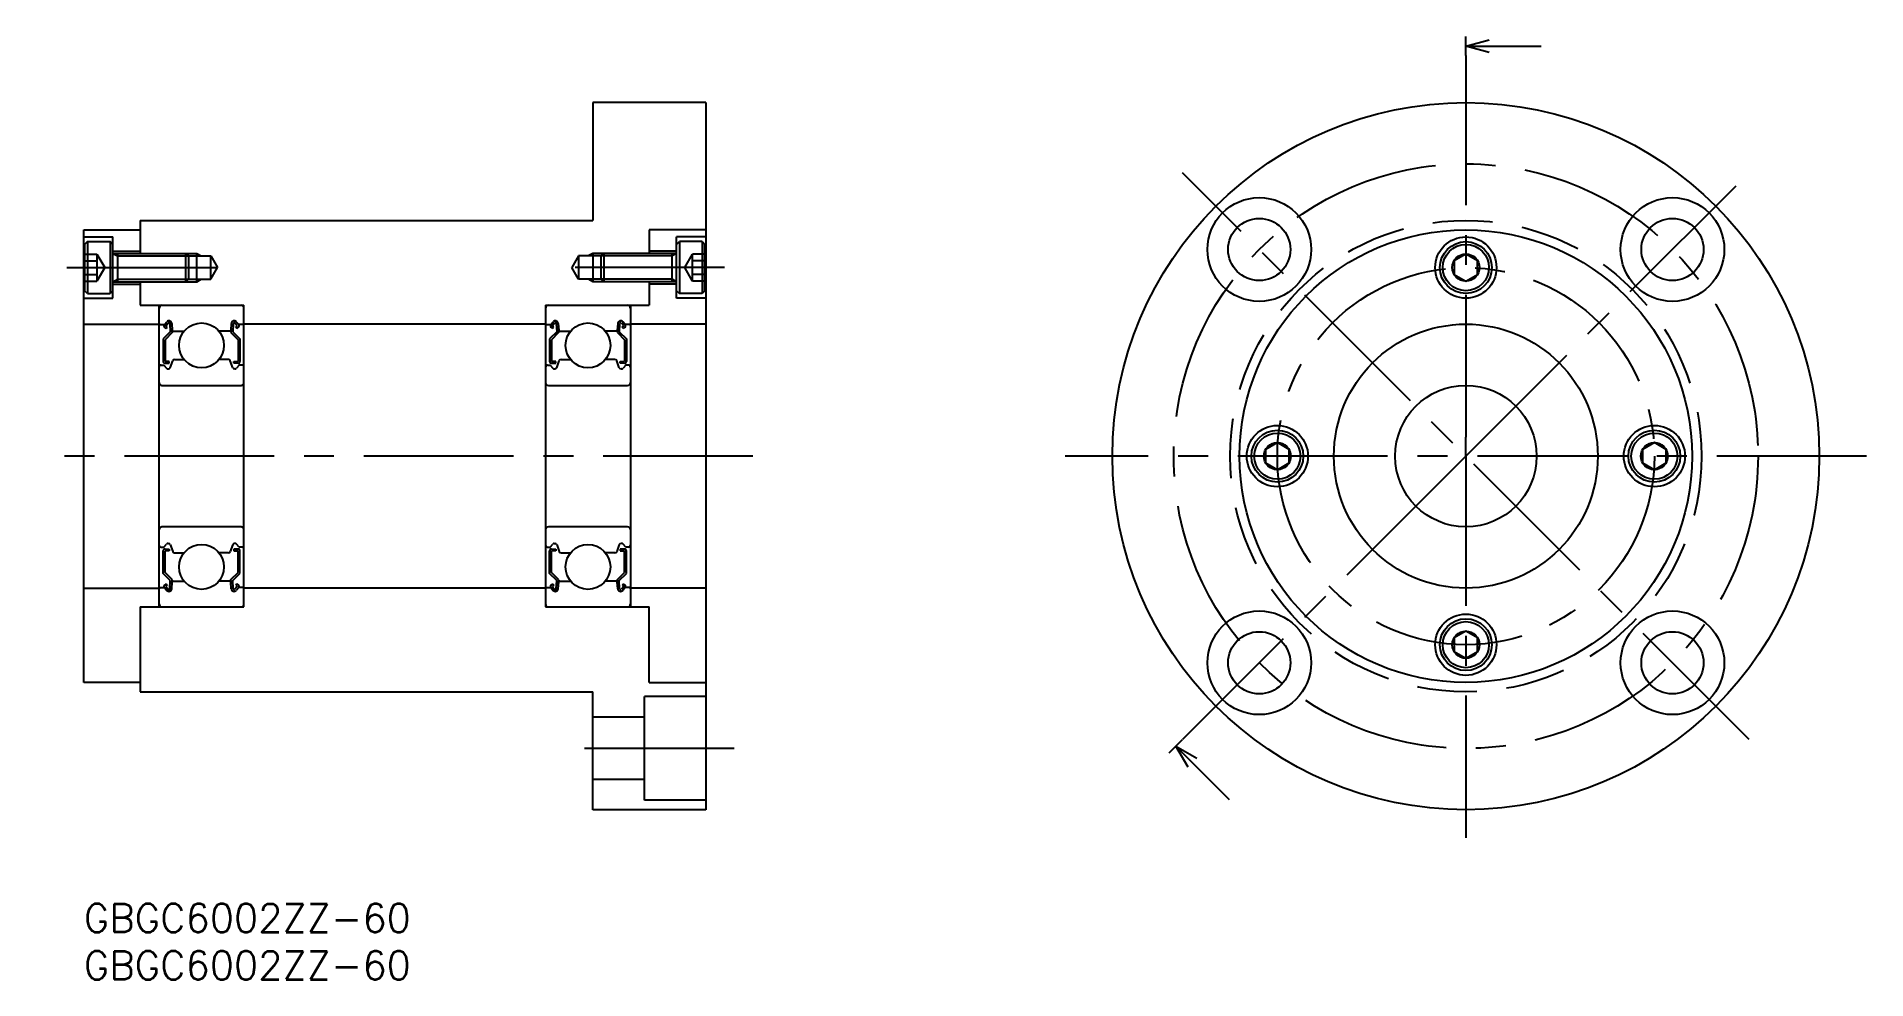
# Model space of a CAD drawing. Extents: x -5 to 189, y -8 to 92.
import ezdxf

# ---------------------------------------------------------------- set-up
doc = ezdxf.new("R2010")
doc.units = 0
doc.header["$LTSCALE"] = 0.5
doc.linetypes.add('CENTER', pattern=[50.8, 31.75, -6.35, 6.35, -6.35])
doc.linetypes.add('DASHED', pattern=[19.05, 12.7, -6.35])
doc.layers.get('0').update_dxf_attribs({"linetype": 'CONTINUOUS'})
for name, color, linetype in [('MSM_CENTER', 1, 'CENTER'), ('MSM_CONTINUOUS', 7, 'CONTINUOUS'), ('MSM_DASHED', 4, 'DASHED'), ('MSM_NARROW', 5, 'CONTINUOUS'), ('MSM_PART_NUMBER', 7, 'CONTINUOUS')]:
    doc.layers.add(name, color=color, linetype=linetype)
doc.styles.get("Standard").update_dxf_attribs({"font": 'txt.shx', "height": 3, "bigfont": 'bigfont.shx'})

# ---------------------------------------------------------------- blocks, each defined once
blk = doc.blocks.new('*U7')
at = {"layer": 'MSM_PART_NUMBER'}
blk.add_text('GBGC6002ZZ-60', height=3, dxfattribs=at).set_placement((0, -3))
blk = doc.blocks.new('*U8')
at = {"layer": 'MSM_PART_NUMBER'}
blk.add_text('GBGC6002ZZ-60', height=3, dxfattribs=at).set_placement((0, -8))
blk = doc.blocks.new('_OPEN30')
at = {"color": 0, "linetype": 'BYBLOCK'}
for p, q in [((-1, 0.268), (0, 0)), ((0, 0), (-1, -0.268)), ((0, 0), (-1, 0))]:
    blk.add_line(p, q, dxfattribs=at)
blk = doc.blocks.new('*U2')
at = {"color": 7, "linetype": 'CONTINUOUS'}
blk.add_lwpolyline([(595.34, 147.9), (600.84, 147.9)], dxfattribs=at)
at = {"color": 7, "linetype": 'CONTINUOUS', "xscale": 2.5, "yscale": 2.5, "zscale": 2.5, "rotation": 180}
blk.add_blockref('_OPEN30', (592.84, 147.9), dxfattribs=at)
blk = doc.blocks.new('*U1')
at = {"color": 7, "linetype": 'CONTINUOUS'}
blk.add_lwpolyline([(595.34, 94.1), (600.84, 94.1)], dxfattribs=at)
at = {"color": 7, "linetype": 'CONTINUOUS', "xscale": 2.5, "yscale": 2.5, "zscale": 2.5, "rotation": 180}
blk.add_blockref('_OPEN30', (592.84, 94.1), dxfattribs=at)

msp = doc.modelspace()

# ---------------------------------------------------------------- linework, layer by layer
at = {"layer": 'MSM_CENTER'}
for p, q in [((146.64, 90), (146.64, 49.5)), ((176.69, 17.45), (116.58, 77.55)), ((175.27, 76.14), (146.64, 47.5)), ((-1.8, 67.5), (15.21, 67.5)), ((68, 67.5), (50.79, 67.5)), ((71, 47.5), (-5, 47.5)), ((189.14, 47.5), (104.14, 47.5)), ((146.64, 47.5), (146.64, 7)), ((145.22, 46.09), (116.58, 17.45)), ((69, 16.5), (51, 16.5))]:
    msp.add_line(p, q, dxfattribs=at)
for radius in [31, 20]:
    msp.add_circle((146.64, 47.5), radius, dxfattribs=at)
at = {"layer": 'MSM_CONTINUOUS'}
for p, q in [((146.64, 90), (146.64, 92)), ((66, 85), (54, 85)), ((54, 85), (54, 72.5)), ((66, 85), (66, 10)), ((6, 72.5), (54, 72.5)), ((6, 72.5), (6, 69)), ((0, 23.5), (0, 71.5)), ((0, 71.5), (6, 71.5)), ((0, 70.75), (3.1, 70.75)), ((0.4, 70.25), (0.1, 69.95)), ((0.1, 69.95), (0.1, 65.05)), ((0.4, 70.25), (2.8, 70.25)), ((0.4, 70.25), (0.4, 64.75)), ((3.1, 69.95), (2.8, 70.25)), ((2.8, 70.25), (2.8, 64.75)), ((3.1, 64.25), (3.1, 70.75)), ((66, 71.5), (60, 71.5)), ((60, 71.5), (60, 69)), ((62.9, 64.25), (62.9, 70.75)), ((66, 70.75), (62.9, 70.75)), ((62.9, 69.95), (63.2, 70.25)), ((65.6, 70.25), (63.2, 70.25)), ((63.2, 70.25), (63.2, 64.75)), ((65.6, 70.25), (65.9, 69.95)), ((65.6, 70.25), (65.6, 64.75)), ((65.9, 65.05), (65.9, 69.95)), ((3.1, 69.25), (6, 69.25)), ((3.1, 69), (10.83, 69)), ((3.57, 69), (3.57, 66)), ((10.83, 66), (10.83, 69)), ((10.83, 69), (11.1, 68.73)), ((11.1, 68.73), (13.5, 68.73)), ((11.1, 68.73), (11.1, 66.27)), ((12, 66), (12, 69)), ((13.5, 66.27), (13.5, 68.73)), ((13.5, 68.73), (14.21, 67.5)), ((52.5, 68.73), (51.79, 67.5)), ((54.9, 68.73), (52.5, 68.73)), ((52.5, 68.73), (52.5, 66.27)), ((54, 69), (54, 66)), ((54.9, 68.73), (55.17, 69)), ((54.9, 66.27), (54.9, 68.73)), ((62.9, 69), (55.17, 69)), ((55.17, 69), (55.17, 66)), ((62.9, 69.25), (60, 69.25)), ((62.43, 66), (62.43, 69)), ((146.64, 68.94), (145.39, 68.22)), ((145.39, 68.22), (145.39, 66.78)), ((147.89, 68.22), (146.64, 68.94)), ((147.89, 66.78), (147.89, 68.22)), ((11.1, 66.27), (10.83, 66)), ((11.1, 66.27), (13.5, 66.27)), ((13.5, 66.27), (14.21, 67.5)), ((52.5, 66.27), (51.79, 67.5)), ((54.9, 66.27), (52.5, 66.27)), ((55.17, 66), (54.9, 66.27)), ((145.39, 66.78), (146.64, 66.06)), ((146.64, 66.06), (147.89, 66.78)), ((0, 64.25), (3.1, 64.25)), ((0.4, 64.75), (0.1, 65.05)), ((0.4, 64.75), (2.8, 64.75)), ((3.1, 65.05), (2.8, 64.75)), ((3.1, 66), (10.83, 66)), ((3.1, 65.75), (6, 65.75)), ((6, 66), (6, 63.5)), ((62.9, 66), (55.17, 66)), ((60, 66), (60, 63.5)), ((62.9, 65.75), (60, 65.75)), ((62.9, 65.05), (63.2, 64.75)), ((66, 64.25), (62.9, 64.25)), ((65.6, 64.75), (63.2, 64.75)), ((65.9, 65.05), (65.6, 64.75)), ((6, 63.5), (17, 63.5)), ((8, 31.5), (8, 63.5)), ((17, 31.5), (17, 63.5)), ((49, 63.5), (49, 31.5)), ((49, 63.5), (60, 63.5)), ((58, 63.5), (58, 31.5)), ((0, 61.5), (8, 61.5)), ((8.1, 61.45), (8.56, 61.45)), ((9.18, 60.68), (8.43, 59.93)), ((8.56, 61.45), (8.81, 61.75)), ((8.74, 61.04), (8.58, 61.17)), ((9.38, 60.6), (8.63, 59.85)), ((8.71, 61.32), (8.96, 61.62)), ((8.87, 61.19), (8.71, 61.32)), ((8.74, 61.04), (8.87, 61.19)), ((9.14, 61.56), (9.18, 60.68)), ((9.34, 61.58), (9.4, 60.84)), ((9.38, 61.07), (9.38, 60.6)), ((9.5, 60.75), (10.65, 60.75)), ((15.5, 60.75), (14.35, 60.75)), ((15.66, 61.58), (15.6, 60.84)), ((15.62, 61.07), (15.62, 60.6)), ((15.62, 60.6), (16.37, 59.85)), ((15.86, 61.56), (15.82, 60.68)), ((15.82, 60.68), (16.57, 59.93)), ((16.29, 61.32), (16.04, 61.62)), ((16.13, 61.19), (16.29, 61.32)), ((16.26, 61.04), (16.13, 61.19)), ((16.44, 61.45), (16.19, 61.75)), ((16.26, 61.04), (16.42, 61.17)), ((16.9, 61.45), (16.44, 61.45)), ((49, 61.5), (17, 61.5)), ((49.1, 61.45), (49.56, 61.45)), ((50.18, 60.68), (49.43, 59.93)), ((49.56, 61.45), (49.81, 61.75)), ((49.74, 61.04), (49.58, 61.17)), ((50.38, 60.6), (49.63, 59.85)), ((49.71, 61.32), (49.96, 61.62)), ((49.87, 61.19), (49.71, 61.32)), ((49.74, 61.04), (49.87, 61.19)), ((50.14, 61.56), (50.18, 60.68)), ((50.34, 61.58), (50.4, 60.84)), ((50.38, 61.07), (50.38, 60.6)), ((50.5, 60.75), (51.65, 60.75)), ((56.5, 60.75), (55.35, 60.75)), ((56.66, 61.58), (56.6, 60.84)), ((56.62, 61.07), (56.62, 60.6)), ((56.62, 60.6), (57.37, 59.85)), ((56.86, 61.56), (56.82, 60.68)), ((56.82, 60.68), (57.57, 59.93)), ((57.29, 61.32), (57.04, 61.62)), ((57.13, 61.19), (57.29, 61.32)), ((57.26, 61.04), (57.13, 61.19)), ((57.44, 61.45), (57.19, 61.75)), ((57.26, 61.04), (57.42, 61.17)), ((57.9, 61.45), (57.44, 61.45)), ((66, 61.5), (58, 61.5)), ((8.43, 59.93), (8.43, 57.55)), ((8.63, 59.85), (8.63, 57.55)), ((16.37, 59.85), (16.37, 57.55)), ((16.57, 59.93), (16.57, 57.55)), ((49.43, 59.93), (49.43, 57.55)), ((49.63, 59.85), (49.63, 57.55)), ((57.37, 59.85), (57.37, 57.55)), ((57.57, 59.93), (57.57, 57.55)), ((8.2, 57.15), (8.5, 57.15)), ((8.5, 57.15), (8.78, 56.82)), ((9.08, 57.55), (8.63, 57.55)), ((8.63, 57.35), (9.08, 57.35)), ((8.93, 56.75), (8.99, 56.75)), ((9.08, 57.35), (9.08, 57.55)), ((9.18, 56.88), (9.45, 57.62)), ((9.64, 57.75), (10.65, 57.75)), ((15.36, 57.75), (14.35, 57.75)), ((15.82, 56.88), (15.55, 57.62)), ((15.92, 57.35), (15.92, 57.55)), ((15.92, 57.55), (16.37, 57.55)), ((16.37, 57.35), (15.92, 57.35)), ((16.07, 56.75), (16.01, 56.75)), ((16.5, 57.15), (16.22, 56.82)), ((16.8, 57.15), (16.5, 57.15)), ((49.2, 57.15), (49.5, 57.15)), ((49.5, 57.15), (49.78, 56.82)), ((50.08, 57.55), (49.63, 57.55)), ((49.63, 57.35), (50.08, 57.35)), ((49.93, 56.75), (49.99, 56.75)), ((50.08, 57.35), (50.08, 57.55)), ((50.18, 56.88), (50.45, 57.62)), ((50.64, 57.75), (51.65, 57.75)), ((56.36, 57.75), (55.35, 57.75)), ((56.82, 56.88), (56.55, 57.62)), ((56.92, 57.35), (56.92, 57.55)), ((56.92, 57.55), (57.37, 57.55)), ((57.37, 57.35), (56.92, 57.35)), ((57.07, 56.75), (57.01, 56.75)), ((57.5, 57.15), (57.22, 56.82)), ((57.8, 57.15), (57.5, 57.15)), ((8.3, 55), (16.7, 55)), ((49.3, 55), (57.7, 55)), ((126.64, 48.94), (125.39, 48.22)), ((127.89, 48.22), (126.64, 48.94)), ((146.64, 47.5), (146.64, 49.5)), ((166.64, 48.94), (165.39, 48.22)), ((167.89, 48.22), (166.64, 48.94)), ((125.39, 48.22), (125.39, 46.78)), ((125.39, 46.78), (126.64, 46.06)), ((126.64, 46.06), (127.89, 46.78)), ((127.89, 46.78), (127.89, 48.22)), ((145.22, 46.09), (146.64, 47.5)), ((165.39, 48.22), (165.39, 46.78)), ((165.39, 46.78), (166.64, 46.06)), ((166.64, 46.06), (167.89, 46.78)), ((167.89, 46.78), (167.89, 48.22)), ((16.7, 40), (8.3, 40)), ((57.7, 40), (49.3, 40)), ((8.2, 37.85), (8.5, 37.85)), ((8.43, 35.07), (8.43, 37.45)), ((8.5, 37.85), (8.78, 38.18)), ((8.63, 37.65), (9.08, 37.65)), ((9.08, 37.45), (8.63, 37.45)), ((8.63, 35.15), (8.63, 37.45)), ((8.93, 38.25), (8.99, 38.25)), ((9.08, 37.65), (9.08, 37.45)), ((9.18, 38.12), (9.45, 37.38)), ((9.64, 37.25), (10.65, 37.25)), ((15.36, 37.25), (14.35, 37.25)), ((15.82, 38.12), (15.55, 37.38)), ((15.92, 37.65), (15.92, 37.45)), ((16.37, 37.65), (15.92, 37.65)), ((15.92, 37.45), (16.37, 37.45)), ((16.07, 38.25), (16.01, 38.25)), ((16.5, 37.85), (16.22, 38.18)), ((16.37, 35.15), (16.37, 37.45)), ((16.8, 37.85), (16.5, 37.85)), ((16.57, 35.07), (16.57, 37.45)), ((49.2, 37.85), (49.5, 37.85)), ((49.43, 35.07), (49.43, 37.45)), ((49.5, 37.85), (49.78, 38.18)), ((49.63, 37.65), (50.08, 37.65)), ((50.08, 37.45), (49.63, 37.45)), ((49.63, 35.15), (49.63, 37.45)), ((49.93, 38.25), (49.99, 38.25)), ((50.08, 37.65), (50.08, 37.45)), ((50.18, 38.12), (50.45, 37.38)), ((50.64, 37.25), (51.65, 37.25)), ((56.36, 37.25), (55.35, 37.25)), ((56.82, 38.12), (56.55, 37.38)), ((56.92, 37.65), (56.92, 37.45)), ((57.37, 37.65), (56.92, 37.65)), ((56.92, 37.45), (57.37, 37.45)), ((57.07, 38.25), (57.01, 38.25)), ((57.5, 37.85), (57.22, 38.18)), ((57.37, 35.15), (57.37, 37.45)), ((57.8, 37.85), (57.5, 37.85)), ((57.57, 35.07), (57.57, 37.45)), ((9.18, 34.32), (8.43, 35.07)), ((9.38, 34.4), (8.63, 35.15)), ((15.62, 34.4), (16.37, 35.15)), ((15.82, 34.32), (16.57, 35.07)), ((50.18, 34.32), (49.43, 35.07)), ((50.38, 34.4), (49.63, 35.15)), ((56.62, 34.4), (57.37, 35.15)), ((56.82, 34.32), (57.57, 35.07)), ((0, 33.5), (8, 33.5)), ((8.1, 33.55), (8.56, 33.55)), ((8.56, 33.55), (8.81, 33.25)), ((8.74, 33.96), (8.58, 33.83)), ((8.87, 33.81), (8.71, 33.68)), ((8.71, 33.68), (8.96, 33.38)), ((8.74, 33.96), (8.87, 33.81)), ((9.14, 33.44), (9.18, 34.32)), ((9.34, 33.42), (9.4, 34.16)), ((9.38, 33.93), (9.38, 34.4)), ((9.5, 34.25), (10.65, 34.25)), ((15.5, 34.25), (14.35, 34.25)), ((15.66, 33.42), (15.6, 34.16)), ((15.62, 33.93), (15.62, 34.4)), ((15.86, 33.44), (15.82, 34.32)), ((16.29, 33.68), (16.04, 33.38)), ((16.26, 33.96), (16.13, 33.81)), ((16.13, 33.81), (16.29, 33.68)), ((16.44, 33.55), (16.19, 33.25)), ((16.26, 33.96), (16.42, 33.83)), ((16.9, 33.55), (16.44, 33.55)), ((49, 33.5), (17, 33.5)), ((49.1, 33.55), (49.56, 33.55)), ((49.56, 33.55), (49.81, 33.25)), ((49.74, 33.96), (49.58, 33.83)), ((49.87, 33.81), (49.71, 33.68)), ((49.71, 33.68), (49.96, 33.38)), ((49.74, 33.96), (49.87, 33.81)), ((50.14, 33.44), (50.18, 34.32)), ((50.34, 33.42), (50.4, 34.16)), ((50.38, 33.93), (50.38, 34.4)), ((50.5, 34.25), (51.65, 34.25)), ((56.5, 34.25), (55.35, 34.25)), ((56.66, 33.42), (56.6, 34.16)), ((56.62, 33.93), (56.62, 34.4)), ((56.86, 33.44), (56.82, 34.32)), ((57.29, 33.68), (57.04, 33.38)), ((57.26, 33.96), (57.13, 33.81)), ((57.13, 33.81), (57.29, 33.68)), ((57.44, 33.55), (57.19, 33.25)), ((57.26, 33.96), (57.42, 33.83)), ((57.9, 33.55), (57.44, 33.55)), ((66, 33.5), (58, 33.5)), ((6, 31.5), (6, 22.5)), ((6, 31.5), (17, 31.5)), ((49, 31.5), (60, 31.5)), ((60, 23.5), (60, 31.5)), ((146.64, 28.94), (145.39, 28.22)), ((145.39, 28.22), (145.39, 26.78)), ((147.89, 28.22), (146.64, 28.94)), ((147.89, 26.78), (147.89, 28.22)), ((145.39, 26.78), (146.64, 26.06)), ((146.64, 26.06), (147.89, 26.78)), ((6, 23.5), (0, 23.5)), ((60, 23.5), (66, 23.5)), ((6, 22.5), (54, 22.5)), ((54, 10), (54, 22.5)), ((66, 22), (59.5, 22)), ((59.5, 11), (59.5, 22)), ((59.5, 19.8), (54, 19.8)), ((115.17, 16.03), (116.58, 17.45)), ((59.5, 13.2), (54, 13.2)), ((66, 10), (54, 10)), ((66, 11), (59.5, 11))]:
    msp.add_line(p, q, dxfattribs=at)
for centre, radius in [((146.64, 47.5), 37.5), ((124.72, 69.42), 5.5), ((168.56, 69.42), 5.5), ((124.72, 69.42), 3.3), ((168.56, 69.42), 3.3), ((146.64, 47.5), 24), ((146.64, 67.5), 3.25), ((146.64, 67.5), 2.75), ((146.64, 67.5), 2.45), ((146.64, 67.5), 1.44), ((12.5, 59.25), 2.38), ((53.5, 59.25), 2.38), ((146.64, 47.5), 14), ((146.64, 47.5), 7.5), ((126.64, 47.5), 3.25), ((166.64, 47.5), 3.25), ((126.64, 47.5), 2.75), ((126.64, 47.5), 2.45), ((126.64, 47.5), 1.44), ((166.64, 47.5), 2.75), ((166.64, 47.5), 2.45), ((166.64, 47.5), 1.44), ((12.5, 35.75), 2.38), ((53.5, 35.75), 2.38), ((124.72, 25.58), 5.5), ((168.56, 25.58), 5.5), ((146.64, 27.5), 3.25), ((146.64, 27.5), 2.75), ((146.64, 27.5), 2.45), ((124.72, 25.58), 3.3), ((146.64, 27.5), 1.44), ((168.56, 25.58), 3.3)]:
    msp.add_circle(centre, radius, dxfattribs=at)
for centre, radius, start, end in [((8.3, 63.2), 0.3, 90, 180), ((16.7, 63.2), 0.3, 0, 90), ((49.3, 63.2), 0.3, 90, 180), ((57.7, 63.2), 0.3, 0, 90), ((8.1, 61.55), 0.1, 180, 270), ((8.71, 61.32), 0.2, 140.0002, 230.0848), ((9.04, 61.55), 0.3, 4.9968, 140.0002), ((9.04, 61.56), 0.1, 2.8198, 140.0033), ((9.5, 60.85), 0.1, 184.9968, 269.9995), ((15.5, 60.85), 0.1, 270.0005, 355.0032), ((15.96, 61.55), 0.3, 39.9998, 175.0032), ((15.96, 61.56), 0.1, 39.9967, 177.1802), ((16.29, 61.32), 0.2, 309.9152, 39.9998), ((16.9, 61.55), 0.1, 270, 0), ((49.1, 61.55), 0.1, 180, 270), ((49.71, 61.32), 0.2, 140.0002, 230.0848), ((50.04, 61.55), 0.3, 4.9968, 140.0002), ((50.04, 61.56), 0.1, 2.8198, 140.0033), ((50.5, 60.85), 0.1, 184.9968, 269.9995), ((56.5, 60.85), 0.1, 270.0005, 355.0032), ((56.96, 61.55), 0.3, 39.9998, 175.0032), ((56.96, 61.56), 0.1, 39.9967, 177.1802), ((57.29, 61.32), 0.2, 309.9152, 39.9998), ((57.9, 61.55), 0.1, 270, 0), ((8.2, 56.95), 0.2, 90, 180), ((8.63, 57.55), 0.2, 180, 270), ((8.93, 56.95), 0.2, 219.9962, 270), ((8.99, 56.95), 0.2, 270, 339.9919), ((9.64, 57.55), 0.2, 90, 159.9919), ((15.36, 57.55), 0.2, 20.0081, 90), ((16.01, 56.95), 0.2, 200.0081, 270), ((16.07, 56.95), 0.2, 270, 320.0038), ((16.37, 57.55), 0.2, 270, 0), ((16.8, 56.95), 0.2, 0, 90), ((49.2, 56.95), 0.2, 90, 180), ((49.63, 57.55), 0.2, 180, 270), ((49.93, 56.95), 0.2, 219.9962, 270), ((49.99, 56.95), 0.2, 270, 339.9919), ((50.64, 57.55), 0.2, 90, 159.9919), ((56.36, 57.55), 0.2, 20.0081, 90), ((57.01, 56.95), 0.2, 200.0081, 270), ((57.07, 56.95), 0.2, 270, 320.0038), ((57.37, 57.55), 0.2, 270, 0), ((57.8, 56.95), 0.2, 0, 90), ((8.3, 55.3), 0.3, 180, 270), ((16.7, 55.3), 0.3, 270, 0), ((49.3, 55.3), 0.3, 180, 270), ((57.7, 55.3), 0.3, 270, 0), ((8.3, 39.7), 0.3, 90, 180), ((16.7, 39.7), 0.3, 0, 90), ((49.3, 39.7), 0.3, 90, 180), ((57.7, 39.7), 0.3, 0, 90), ((8.2, 38.05), 0.2, 180, 270), ((8.63, 37.45), 0.2, 90, 180), ((8.93, 38.05), 0.2, 90, 140.0038), ((8.99, 38.05), 0.2, 20.0081, 90), ((9.64, 37.45), 0.2, 200.0081, 270), ((15.36, 37.45), 0.2, 270, 339.9919), ((16.01, 38.05), 0.2, 90, 159.9919), ((16.07, 38.05), 0.2, 39.9962, 90), ((16.37, 37.45), 0.2, 0, 90), ((16.8, 38.05), 0.2, 270, 0), ((49.2, 38.05), 0.2, 180, 270), ((49.63, 37.45), 0.2, 90, 180), ((49.93, 38.05), 0.2, 90, 140.0038), ((49.99, 38.05), 0.2, 20.0081, 90), ((50.64, 37.45), 0.2, 200.0081, 270), ((56.36, 37.45), 0.2, 270, 339.9919), ((57.01, 38.05), 0.2, 90, 159.9919), ((57.07, 38.05), 0.2, 39.9962, 90), ((57.37, 37.45), 0.2, 0, 90), ((57.8, 38.05), 0.2, 270, 0), ((8.1, 33.45), 0.1, 90, 180), ((8.71, 33.68), 0.2, 129.9152, 219.9998), ((9.04, 33.45), 0.3, 219.9998, 355.0032), ((9.04, 33.44), 0.1, 219.9967, 357.1802), ((9.5, 34.15), 0.1, 90.0005, 175.0032), ((15.5, 34.15), 0.1, 4.9968, 89.9995), ((15.96, 33.45), 0.3, 184.9968, 320.0002), ((15.96, 33.44), 0.1, 182.8198, 320.0033), ((16.29, 33.68), 0.2, 320.0002, 50.0848), ((16.9, 33.45), 0.1, 0, 90), ((49.1, 33.45), 0.1, 90, 180), ((49.71, 33.68), 0.2, 129.9152, 219.9998), ((50.04, 33.45), 0.3, 219.9998, 355.0032), ((50.04, 33.44), 0.1, 219.9967, 357.1802), ((50.5, 34.15), 0.1, 90.0005, 175.0032), ((56.5, 34.15), 0.1, 4.9968, 89.9995), ((56.96, 33.45), 0.3, 184.9968, 320.0002), ((56.96, 33.44), 0.1, 182.8198, 320.0033), ((57.29, 33.68), 0.2, 320.0002, 50.0848), ((57.9, 33.45), 0.1, 0, 90), ((8.3, 31.8), 0.3, 180, 270), ((16.7, 31.8), 0.3, 270, 0), ((49.3, 31.8), 0.3, 180, 270), ((57.7, 31.8), 0.3, 270, 0)]:
    msp.add_arc(centre, radius, start, end, dxfattribs=at)
at = {"layer": 'MSM_DASHED'}
for p, q in [((0.1, 68.94), (1.4, 68.94)), ((0.1, 68.22), (1.4, 68.22)), ((1.4, 68.94), (1.4, 66.06)), ((1.4, 68.94), (2.23, 67.5)), ((63.77, 67.5), (64.6, 68.94)), ((64.6, 66.06), (64.6, 68.94)), ((65.9, 68.94), (64.6, 68.94)), ((65.9, 68.22), (64.6, 68.22)), ((0.1, 66.78), (1.4, 66.78)), ((0.1, 66.06), (1.4, 66.06)), ((2.23, 67.5), (1.4, 66.06)), ((64.6, 66.06), (63.77, 67.5)), ((65.9, 66.78), (64.6, 66.78)), ((65.9, 66.06), (64.6, 66.06))]:
    msp.add_line(p, q, dxfattribs=at)
msp.add_circle((146.64, 47.5), 25, dxfattribs=at)
at = {"layer": 'MSM_NARROW'}
for p, q in [((3.1, 69), (3.57, 68.73)), ((3.57, 68.73), (11.1, 68.73)), ((10.83, 69), (12, 69)), ((12, 69), (12.47, 68.73)), ((54, 69), (53.53, 68.73)), ((55.17, 69), (54, 69)), ((62.43, 68.73), (54.9, 68.73)), ((62.9, 69), (62.43, 68.73)), ((3.1, 66), (3.57, 66.27)), ((3.57, 66.27), (11.1, 66.27)), ((12, 66), (12.47, 66.27)), ((54, 66), (53.53, 66.27)), ((62.43, 66.27), (54.9, 66.27)), ((62.9, 66), (62.43, 66.27)), ((10.83, 66), (12, 66)), ((55.17, 66), (54, 66))]:
    msp.add_line(p, q, dxfattribs=at)

# ---------------------------------------------------------------- block references
at = {"layer": 'MSM_CONTINUOUS'}
for name, p in [('*U2', (-446.21, -56.9)), ('*U7', (0, 0)), ('*U8', (0, 0))]:
    msp.add_blockref(name, p, dxfattribs=at)
at = {"layer": 'MSM_CONTINUOUS', "rotation": 315}
msp.add_blockref('*U1', (-369.87, 369.41), dxfattribs=at)

doc.saveas('drawing.dxf')
